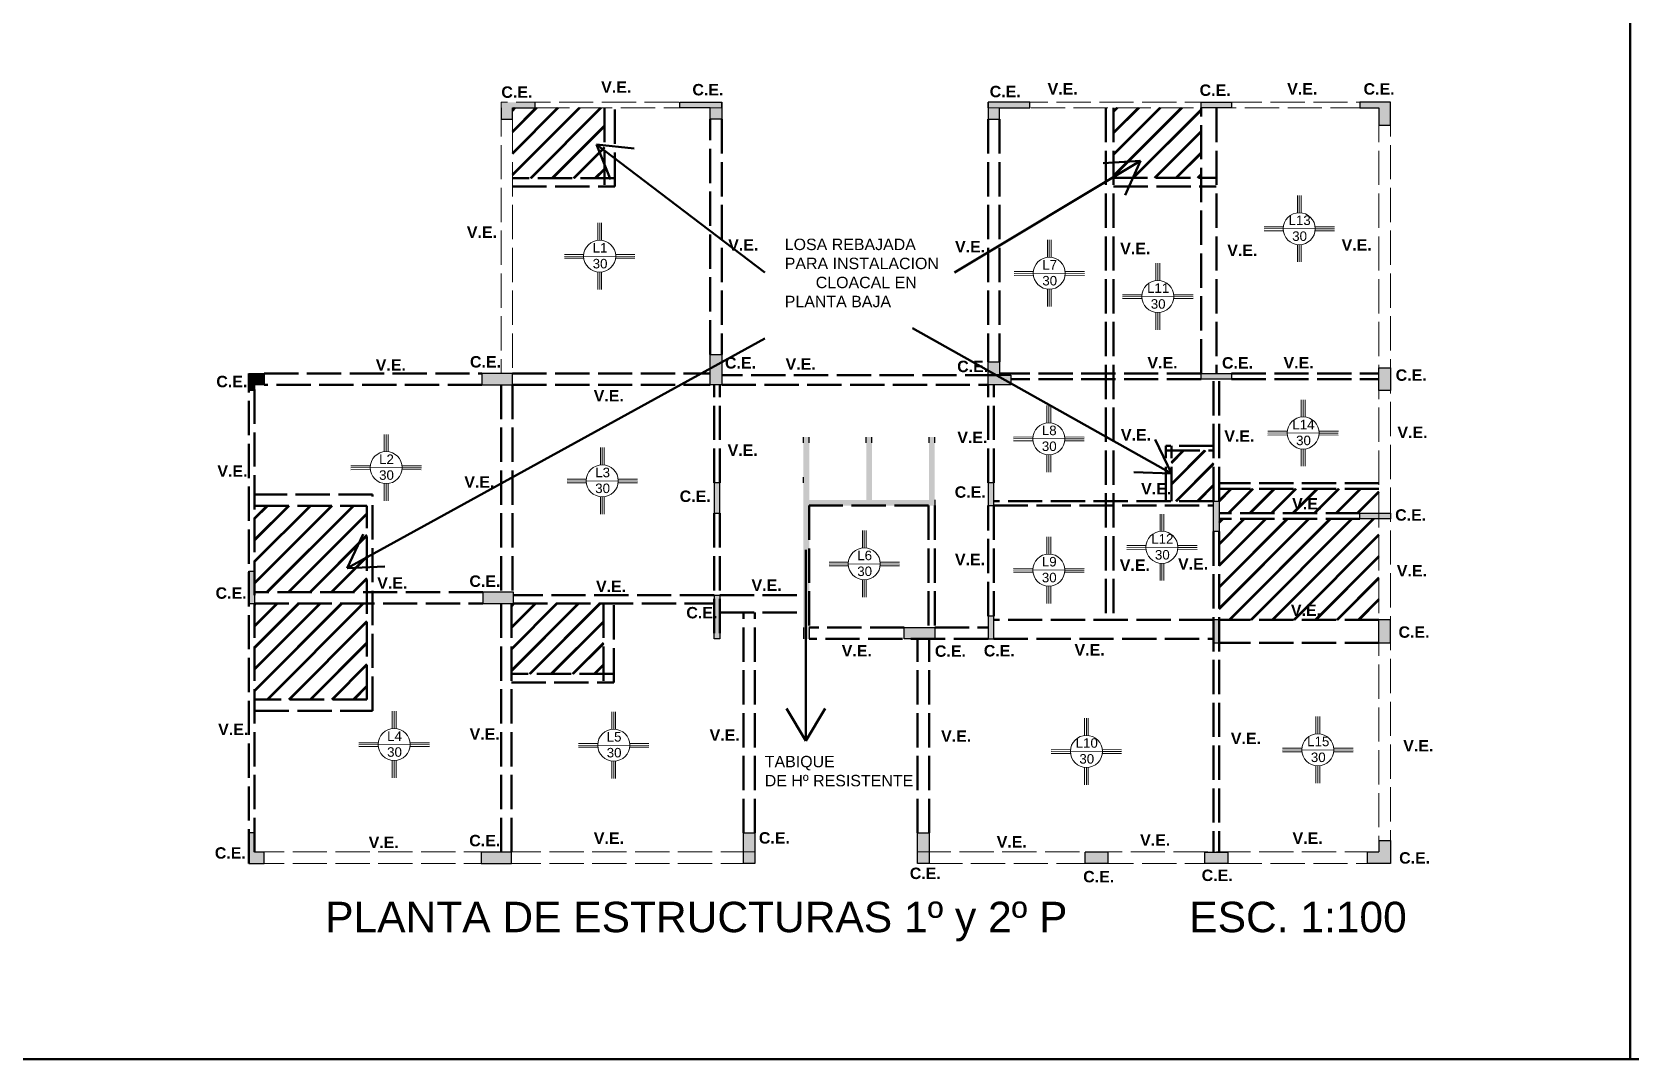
# Model space of a CAD drawing. Header units: metres. Extents: x 42 to 294, y -52 to 32.
# Drawn here: x 125.79 to 167.79, y -51.76 to -24.77 of the extents above; entities that cross this region are included whole.
import ezdxf

# ---------------------------------------------------------------- set-up
doc = ezdxf.new("R2010")
doc.units = ezdxf.units.M
doc.header["$LTSCALE"] = 0.15
for name, pattern in [('ACAD_ISO02W100', [15, 12, -3]), ('ACAD_ISO04W100', [30, 24, -3, 0, -3]), ('DASHED2', [9.525, 6.35, -3.175])]:
    doc.linetypes.add(name, pattern=pattern)
doc.layers.get('0').update_dxf_attribs({"lineweight": 20})
for name, color, linetype, lineweight in [('Auxiliar', 4, 'Continuous', 20), ('columnas', 7, 'Continuous', 20), ('RECUADRO', 82, 'Continuous', 50)]:
    doc.layers.add(name, color=color, linetype=linetype, lineweight=lineweight)
doc.layers.add('Hatch', color=8, linetype='Continuous')
doc.styles.add('ARIAL', font='arial.ttf')
doc.styles.get("Standard").update_dxf_attribs({"font": 'arial.ttf', "height": 0.15})
pattern_1 = [(45, (59.27795, 4.35772), (-0.2828427, 0.2828427), []), (45, (59.29795, 4.35772), (-0.2828427, 0.2828427), [])]

msp = doc.modelspace()

# ---------------------------------------------------------------- hatches: boundary and pattern name
at = {"lineweight": 50, "ltscale": 0.5}
h = msp.add_hatch(dxfattribs=at)
h.set_pattern_fill('JIS_LC_20A', color=256, scale=0.02, style=0)
h.set_pattern_definition([(45, (59.30295, 17.38272), (-0.2828427, 0.2828427), []), (45, (59.32295, 17.38272), (-0.2828427, 0.2828427), [])])
h.paths.add_polyline_path([(140.834, -26.768), (138.418, -26.768), (138.418, -28.612), (140.834, -28.612)])
h = msp.add_hatch(dxfattribs=at)
h.set_pattern_fill('JIS_LC_20A', color=256, scale=0.02, style=0)
h.set_pattern_definition(pattern_1)
h.paths.add_polyline_path([(156.518, -26.768), (154.219, -26.768), (154.219, -28.608), (156.518, -28.608)])
h = msp.add_hatch(dxfattribs=at)
h.set_pattern_fill('JIS_LC_20A', color=256, scale=0.02, style=0)
h.set_pattern_definition(pattern_1)
h.paths.add_polyline_path([(156.843, -35.771), (155.737, -35.771), (155.737, -37.096), (156.843, -37.096)])
h = msp.add_hatch(dxfattribs=at)
h.set_pattern_fill('JIS_LC_20A', color=256, scale=0.02, style=0)
h.set_pattern_definition(pattern_1)
h.paths.add_polyline_path([(156.993, -36.778), (156.993, -37.096), (156.993, -37.418), (160.693, -37.418), (161.193, -37.418), (161.193, -36.778)])
h.paths.add_polyline_path([(156.993, -40.218), (161.193, -40.218), (161.193, -37.568), (160.693, -37.568), (156.993, -37.568), (156.993, -37.896), (156.993, -37.896)])
h.paths.add_polyline_path([(158.835, -37.482), (159.777, -37.482), (159.777, -36.864), (158.835, -36.864)], flags=9)
h.paths.add_polyline_path([(158.802, -40.28), (159.744, -40.28), (159.744, -39.662), (158.802, -39.662)], flags=9)
h = msp.add_hatch(dxfattribs=at)
h.set_pattern_fill('JIS_LC_20A', color=256, scale=0.02, style=0)
h.set_pattern_definition(pattern_1)
h.paths.add_polyline_path([(134.594, -39.493), (134.594, -37.221), (131.643, -37.221), (131.643, -39.493)])
h.paths.add_polyline_path([(131.643, -39.793), (131.643, -42.307), (134.594, -42.307), (134.594, -39.793)])
h = msp.add_hatch(dxfattribs=at)
h.set_pattern_fill('JIS_LC_20A', color=256, scale=0.02, style=0)
h.set_pattern_definition(pattern_1)
h.paths.add_polyline_path([(138.393, -39.793), (138.393, -41.637), (140.809, -41.637), (140.809, -39.793)])
at = {"layer": 'Hatch'}
for points in [[(139.018, -26.618), (138.118, -26.618), (138.118, -27.068), (138.418, -27.068), (138.418, -26.768), (139.018, -26.768)], [(131.893, -33.743), (131.493, -33.743), (131.493, -34.193), (131.643, -34.193), (131.643, -34.043), (131.693, -34.043), (131.893, -34.043)], [(149.518, -37.068), (149.518, -35.568), (149.518, -35.418), (149.368, -35.418), (149.368, -35.568), (149.368, -37.068), (147.868, -37.068), (147.868, -35.568), (147.868, -35.418), (147.718, -35.418), (147.718, -35.568), (147.718, -37.068), (146.218, -37.068), (146.218, -35.568), (146.218, -35.418), (146.068, -35.418), (146.068, -35.568), (146.068, -36.468), (146.068, -36.618), (146.068, -40.418), (146.068, -40.718), (146.218, -40.718), (146.218, -40.418), (146.218, -37.218), (149.518, -37.218)], [(156.843, -37.896), (156.993, -37.896), (156.993, -37.096), (156.843, -37.096)], [(131.643, -38.943), (131.493, -38.943), (131.493, -39.793), (131.643, -39.793)], [(161.493, -46.617), (161.493, -46.017), (161.193, -46.017), (161.193, -46.317), (160.893, -46.317), (160.893, -46.617)]]:
    msp.add_hatch(color=256, dxfattribs=at).paths.add_polyline_path(points)
at = {"layer": 'Hatch', "ltscale": 0.2}
for points in [[(143.618, -27.068), (143.918, -27.068), (143.918, -26.618), (142.818, -26.618), (142.818, -26.768), (143.618, -26.768)], [(151.218, -26.768), (152.018, -26.768), (152.018, -26.618), (150.918, -26.618), (150.918, -27.068), (151.218, -27.068)], [(157.318, -26.768), (157.318, -26.618), (156.518, -26.618), (156.518, -26.768)], [(161.193, -27.218), (161.493, -27.218), (161.493, -26.618), (160.693, -26.618), (160.693, -26.768), (161.193, -26.768)], [(143.918, -33.243), (143.618, -33.243), (143.618, -34.043), (143.918, -34.043)], [(150.918, -34.043), (151.518, -34.043), (151.518, -33.793), (151.218, -33.793), (151.218, -33.443), (150.918, -33.443)], [(161.493, -33.593), (161.193, -33.593), (161.193, -34.193), (161.493, -34.193)], [(138.418, -33.743), (137.618, -33.743), (137.618, -34.043), (138.418, -34.043)], [(157.318, -33.743), (156.518, -33.743), (156.518, -33.893), (157.318, -33.893)], [(143.868, -36.618), (143.718, -36.618), (143.718, -37.418), (143.868, -37.418)], [(151.068, -36.618), (150.918, -36.618), (150.918, -37.218), (151.068, -37.218)], [(161.493, -37.418), (160.693, -37.418), (160.693, -37.568), (161.493, -37.568)], [(138.443, -39.493), (137.643, -39.493), (137.643, -39.793), (138.443, -39.793)], [(143.868, -39.918), (143.868, -39.568), (143.718, -39.568), (143.718, -39.918), (143.718, -40.718), (143.868, -40.718)], [(151.068, -40.118), (150.918, -40.118), (150.918, -40.718), (151.068, -40.718)], [(156.993, -40.218), (156.843, -40.218), (156.843, -40.818), (156.993, -40.818)], [(161.493, -40.218), (161.193, -40.218), (161.193, -40.818), (161.493, -40.818)], [(149.518, -40.718), (149.518, -40.418), (148.718, -40.418), (148.718, -40.718)], [(131.493, -46.618), (131.893, -46.618), (131.893, -46.318), (131.643, -46.318), (131.643, -45.818), (131.493, -45.818)], [(138.393, -46.318), (137.593, -46.318), (137.593, -46.618), (138.393, -46.618)], [(154.068, -46.318), (153.843, -46.318), (153.468, -46.318), (153.468, -46.618), (154.068, -46.618)], [(157.218, -46.618), (157.218, -46.318), (156.618, -46.318), (156.618, -46.618)]]:
    msp.add_hatch(color=256, dxfattribs=at).paths.add_polyline_path(points)
at = {"layer": 'Hatch', "linetype": 'ACAD_ISO04W100'}
h = msp.add_hatch(color=256, dxfattribs=at)
h.paths.add_polyline_path([(144.793, -45.818), (144.493, -45.818), (144.493, -46.618), (144.793, -46.618)])
h.paths.add_polyline_path([(149.368, -45.818), (149.068, -45.818), (149.068, -46.618), (149.368, -46.618)])

# ---------------------------------------------------------------- linework, layer by layer
at = {"lineweight": 50, "ltscale": 0.5}
for p, q in [((145.056, -31.09), (140.632, -27.727)), ((140.632, -27.727), (141.615, -27.832)), ((140.632, -27.727), (140.996, -28.647)), ((154.928, -28.162), (150.039, -31.09)), ((154.928, -28.162), (153.941, -28.221)), ((154.928, -28.162), (154.521, -29.063)), ((148.935, -32.556), (155.737, -36.373)), ((145.053, -32.827), (134.073, -38.861)), ((155.737, -36.373), (155.311, -35.481)), ((155.737, -36.373), (154.749, -36.336)), ((134.073, -38.861), (134.492, -37.965)), ((146.129, -38.377), (146.129, -43.394)), ((134.073, -38.861), (135.061, -38.816)), ((146.129, -43.394), (145.617, -42.548)), ((146.129, -43.394), (146.641, -42.548))]:
    msp.add_line(p, q, dxfattribs=at)
at = {"layer": 'Auxiliar', "linetype": 'ACAD_ISO02W100', "ltscale": 0.5}
for p, q in [((138.118, -26.618), (138.118, -33.743)), ((143.918, -26.618), (138.118, -26.618)), ((139.018, -26.768), (143.918, -26.768)), ((161.493, -26.618), (150.918, -26.618)), ((150.918, -26.768), (160.693, -26.768)), ((161.193, -26.768), (161.193, -46.317)), ((161.493, -26.618), (161.493, -46.617)), ((138.418, -27.068), (138.418, -33.743)), ((144.793, -46.618), (131.493, -46.618)), ((144.793, -46.317), (131.643, -46.317)), ((161.193, -46.317), (149.068, -46.317)), ((161.493, -46.617), (149.068, -46.617))]:
    msp.add_line(p, q, dxfattribs=at)
at = {"layer": 'Auxiliar', "linetype": 'ACAD_ISO02W100', "lineweight": 50, "ltscale": 0.5}
for p, q in [((140.834, -26.768), (140.834, -28.837)), ((141.109, -28.837), (141.109, -26.768)), ((154.018, -26.768), (154.018, -40.218)), ((154.219, -26.768), (154.219, -40.218)), ((156.518, -33.743), (156.518, -26.768)), ((156.918, -26.768), (156.918, -33.743)), ((143.618, -33.243), (143.618, -27.068)), ((143.918, -27.068), (143.918, -33.243)), ((150.918, -27.068), (150.918, -33.443)), ((151.218, -27.068), (151.218, -33.443)), ((141.109, -28.612), (138.418, -28.612)), ((138.418, -28.837), (141.109, -28.837)), ((154.211, -28.608), (156.903, -28.608)), ((154.219, -28.837), (156.911, -28.837)), ((131.493, -46.618), (131.493, -33.743)), ((131.893, -33.743), (137.618, -33.743)), ((138.418, -33.743), (143.618, -33.743)), ((151.218, -33.793), (143.918, -33.793)), ((156.518, -33.743), (151.218, -33.743)), ((156.518, -33.893), (151.518, -33.893)), ((156.843, -37.096), (156.843, -33.893)), ((156.993, -37.096), (156.993, -33.893)), ((157.318, -33.743), (161.193, -33.743)), ((157.318, -33.893), (161.193, -33.893)), ((131.643, -46.317), (131.643, -34.043)), ((137.618, -34.043), (131.893, -34.043)), ((138.118, -34.043), (138.118, -39.493)), ((138.418, -34.043), (143.618, -34.043)), ((138.418, -34.043), (138.418, -39.493)), ((143.718, -36.618), (143.718, -34.043)), ((143.868, -36.618), (143.868, -34.043)), ((143.918, -34.043), (150.918, -34.043)), ((150.918, -36.618), (150.918, -34.043)), ((151.068, -36.618), (151.068, -34.043)), ((156.843, -35.649), (155.587, -35.649)), ((155.587, -37.096), (155.587, -35.649)), ((155.737, -37.096), (155.737, -35.649)), ((155.587, -35.771), (156.843, -35.771)), ((134.744, -36.921), (131.643, -36.921)), ((134.744, -42.607), (134.744, -36.921)), ((161.193, -36.628), (156.993, -36.628)), ((161.193, -36.778), (156.993, -36.778)), ((131.643, -37.221), (134.594, -37.221)), ((134.594, -42.307), (134.594, -37.221)), ((149.356, -37.218), (146.218, -37.218)), ((146.218, -37.218), (146.218, -40.418)), ((149.356, -37.218), (149.356, -40.418)), ((149.518, -37.218), (149.518, -40.418)), ((150.918, -40.118), (150.918, -37.218)), ((156.843, -37.096), (151.068, -37.096)), ((151.068, -37.218), (151.068, -40.118)), ((151.068, -37.218), (156.843, -37.218)), ((143.718, -37.418), (143.718, -40.718)), ((143.868, -37.418), (143.868, -40.718)), ((160.693, -37.418), (156.993, -37.418)), ((160.693, -37.568), (156.993, -37.568)), ((156.843, -37.896), (156.843, -46.318)), ((156.993, -37.896), (156.993, -46.318)), ((137.643, -39.493), (131.643, -39.493)), ((131.643, -39.793), (137.643, -39.793)), ((138.118, -39.793), (138.118, -46.318)), ((138.393, -46.318), (138.393, -39.793)), ((143.718, -39.568), (138.443, -39.568)), ((138.443, -39.793), (143.718, -39.793)), ((140.809, -39.793), (140.809, -41.862)), ((141.084, -41.862), (141.084, -39.793)), ((143.868, -39.568), (146.071, -39.568)), ((143.868, -40.023), (146.068, -40.023)), ((144.493, -45.818), (144.493, -40.023)), ((144.793, -45.818), (144.793, -40.023)), ((156.843, -40.218), (151.068, -40.218)), ((161.193, -40.218), (156.993, -40.218)), ((148.718, -40.418), (146.218, -40.418)), ((150.918, -40.718), (146.218, -40.718)), ((149.068, -45.818), (149.068, -40.718)), ((149.368, -45.818), (149.368, -40.718)), ((149.518, -40.418), (150.918, -40.418)), ((151.068, -40.718), (156.843, -40.718)), ((161.193, -40.818), (156.993, -40.818)), ((141.084, -41.637), (138.393, -41.637)), ((138.393, -41.862), (141.084, -41.862)), ((134.594, -42.307), (131.643, -42.307)), ((131.643, -42.607), (134.744, -42.607))]:
    msp.add_line(p, q, dxfattribs=at)
at = {"layer": 'columnas', "color": 0}
for p, q in [((159.047, -29.067), (159.047, -29.524)), ((159.097, -29.067), (159.097, -29.521)), ((159.147, -29.067), (159.147, -29.524)), ((140.661, -29.789), (140.661, -30.245)), ((140.711, -29.789), (140.711, -30.242)), ((140.761, -29.789), (140.761, -30.245)), ((152.478, -30.238), (152.478, -30.694)), ((152.528, -30.238), (152.528, -30.691)), ((152.578, -30.238), (152.578, -30.694)), ((158.679, -29.894), (158.171, -29.897)), ((159.518, -29.938), (158.171, -29.947)), ((158.679, -29.994), (158.172, -29.997)), ((159.515, -29.894), (160.023, -29.897)), ((159.515, -29.994), (160.022, -29.997)), ((159.518, -29.944), (160.023, -29.947)), ((140.293, -30.616), (139.786, -30.619)), ((141.13, -30.616), (141.637, -30.619)), ((159.047, -30.36), (159.047, -30.816)), ((159.097, -30.363), (159.097, -30.816)), ((159.147, -30.36), (159.147, -30.816)), ((141.132, -30.66), (139.786, -30.669)), ((140.294, -30.716), (139.786, -30.719)), ((141.129, -30.716), (141.637, -30.719)), ((141.132, -30.666), (141.637, -30.669)), ((152.11, -31.064), (151.602, -31.068)), ((152.947, -31.064), (153.454, -31.068)), ((155.33, -30.848), (155.33, -31.304)), ((155.38, -30.848), (155.38, -31.301)), ((155.43, -30.848), (155.43, -31.304)), ((140.661, -31.082), (140.661, -31.538)), ((140.711, -31.084), (140.711, -31.538)), ((140.761, -31.082), (140.761, -31.538)), ((152.949, -31.109), (151.603, -31.118)), ((152.111, -31.164), (151.603, -31.168)), ((152.946, -31.164), (153.454, -31.168)), ((152.949, -31.114), (153.454, -31.118)), ((152.478, -31.53), (152.478, -31.986)), ((152.528, -31.533), (152.528, -31.986)), ((152.578, -31.53), (152.578, -31.986)), ((154.962, -31.675), (154.454, -31.678)), ((155.801, -31.719), (154.454, -31.728)), ((154.962, -31.775), (154.455, -31.778)), ((155.798, -31.675), (156.306, -31.678)), ((155.798, -31.775), (156.305, -31.778)), ((155.801, -31.725), (156.305, -31.728)), ((155.33, -32.14), (155.33, -32.596)), ((155.38, -32.143), (155.38, -32.596)), ((155.43, -32.14), (155.43, -32.596)), ((159.149, -34.435), (159.149, -34.891)), ((159.199, -34.435), (159.199, -34.888)), ((159.249, -34.435), (159.249, -34.891)), ((152.466, -34.587), (152.466, -35.043)), ((152.516, -34.587), (152.516, -35.04)), ((152.566, -34.587), (152.566, -35.043)), ((158.781, -35.261), (158.273, -35.265)), ((159.617, -35.261), (160.125, -35.265)), ((135.049, -35.345), (135.049, -35.801)), ((135.099, -35.345), (135.099, -35.798)), ((135.149, -35.345), (135.149, -35.801)), ((140.729, -35.692), (140.729, -36.149)), ((140.779, -35.692), (140.779, -36.146)), ((140.829, -35.692), (140.829, -36.149)), ((152.098, -35.414), (151.59, -35.417)), ((152.937, -35.458), (151.591, -35.467)), ((152.099, -35.514), (151.591, -35.517)), ((152.934, -35.514), (153.442, -35.517)), ((152.935, -35.414), (153.442, -35.417)), ((152.937, -35.464), (153.442, -35.467)), ((159.62, -35.306), (158.273, -35.315)), ((158.781, -35.361), (158.274, -35.365)), ((159.617, -35.361), (160.124, -35.365)), ((159.62, -35.311), (160.124, -35.315)), ((152.466, -35.879), (152.466, -36.335)), ((152.516, -35.882), (152.516, -36.335)), ((152.566, -35.879), (152.566, -36.335)), ((159.149, -35.727), (159.149, -36.183)), ((159.199, -35.73), (159.199, -36.183)), ((159.249, -35.727), (159.249, -36.183)), ((134.681, -36.171), (134.173, -36.175)), ((135.52, -36.216), (134.174, -36.225)), ((134.681, -36.271), (134.174, -36.275)), ((135.517, -36.171), (136.025, -36.175)), ((135.517, -36.271), (136.024, -36.275)), ((135.52, -36.221), (136.025, -36.225)), ((140.361, -36.519), (139.853, -36.522)), ((141.197, -36.519), (141.705, -36.522)), ((135.049, -36.637), (135.049, -37.093)), ((135.099, -36.64), (135.099, -37.093)), ((135.149, -36.637), (135.149, -37.093)), ((141.2, -36.563), (139.854, -36.572)), ((140.361, -36.619), (139.854, -36.622)), ((141.197, -36.619), (141.704, -36.622)), ((141.2, -36.569), (141.705, -36.572)), ((140.729, -36.985), (140.729, -37.441)), ((140.779, -36.988), (140.779, -37.441)), ((140.829, -36.985), (140.829, -37.441)), ((155.438, -37.439), (155.438, -37.895)), ((155.488, -37.439), (155.488, -37.892)), ((155.538, -37.439), (155.538, -37.895)), ((147.616, -37.872), (147.616, -38.329)), ((147.666, -37.872), (147.666, -38.326)), ((147.716, -37.872), (147.716, -38.329)), ((152.466, -38.037), (152.466, -38.493)), ((152.516, -38.037), (152.516, -38.49)), ((152.566, -38.037), (152.566, -38.493)), ((155.07, -38.265), (154.563, -38.269)), ((155.91, -38.31), (154.563, -38.319)), ((155.071, -38.365), (154.563, -38.369)), ((155.906, -38.365), (156.414, -38.369)), ((155.907, -38.265), (156.414, -38.269)), ((155.91, -38.315), (156.414, -38.319)), ((147.247, -38.699), (146.74, -38.702)), ((148.087, -38.743), (146.74, -38.752)), ((147.248, -38.799), (146.74, -38.802)), ((148.083, -38.799), (148.591, -38.802)), ((148.084, -38.699), (148.592, -38.702)), ((148.087, -38.749), (148.591, -38.752)), ((152.098, -38.863), (151.59, -38.867)), ((152.937, -38.908), (151.591, -38.917)), ((152.099, -38.963), (151.591, -38.967)), ((152.934, -38.963), (153.442, -38.967)), ((152.935, -38.863), (153.442, -38.867)), ((152.937, -38.913), (153.442, -38.917)), ((155.438, -38.731), (155.438, -39.187)), ((155.488, -38.734), (155.488, -39.187)), ((155.538, -38.731), (155.538, -39.187)), ((147.616, -39.165), (147.616, -39.621)), ((147.666, -39.168), (147.666, -39.621)), ((147.716, -39.165), (147.716, -39.621)), ((152.466, -39.329), (152.466, -39.785)), ((152.516, -39.332), (152.516, -39.785)), ((152.566, -39.329), (152.566, -39.785)), ((135.26, -42.62), (135.26, -43.076)), ((135.31, -42.62), (135.31, -43.073)), ((135.36, -42.62), (135.36, -43.076)), ((141.031, -42.637), (141.031, -43.093)), ((141.081, -42.637), (141.081, -43.09)), ((141.131, -42.637), (141.131, -43.093)), ((153.453, -42.801), (153.453, -43.257)), ((153.503, -42.801), (153.503, -43.254)), ((153.553, -42.801), (153.553, -43.257)), ((159.537, -42.76), (159.537, -43.216)), ((159.587, -42.76), (159.587, -43.213)), ((159.637, -42.76), (159.637, -43.216)), ((134.891, -43.446), (134.384, -43.45)), ((135.731, -43.491), (134.384, -43.5)), ((134.892, -43.546), (134.384, -43.55)), ((135.727, -43.546), (136.235, -43.55)), ((135.728, -43.446), (136.236, -43.45)), ((135.731, -43.496), (136.235, -43.5)), ((140.663, -43.464), (140.155, -43.467)), ((141.502, -43.508), (140.155, -43.517)), ((140.663, -43.564), (140.156, -43.567)), ((141.499, -43.464), (142.007, -43.467)), ((141.499, -43.564), (142.006, -43.567)), ((141.502, -43.514), (142.006, -43.517)), ((153.085, -43.627), (152.577, -43.631)), ((153.924, -43.672), (152.577, -43.681)), ((153.921, -43.627), (154.429, -43.631)), ((153.924, -43.677), (154.428, -43.681)), ((159.168, -43.586), (158.661, -43.59)), ((160.008, -43.631), (158.661, -43.64)), ((160.005, -43.586), (160.513, -43.59)), ((160.008, -43.636), (160.512, -43.64)), ((135.26, -43.912), (135.26, -44.368)), ((135.31, -43.915), (135.31, -44.368)), ((135.36, -43.912), (135.36, -44.368)), ((141.031, -43.929), (141.031, -44.385)), ((141.081, -43.932), (141.081, -44.385)), ((141.131, -43.929), (141.131, -44.385)), ((153.085, -43.727), (152.578, -43.731)), ((153.453, -44.093), (153.453, -44.549)), ((153.503, -44.096), (153.503, -44.549)), ((153.553, -44.093), (153.553, -44.549)), ((153.921, -43.727), (154.428, -43.731)), ((159.169, -43.686), (158.661, -43.69)), ((159.537, -44.052), (159.537, -44.508)), ((159.587, -44.055), (159.587, -44.508)), ((159.637, -44.052), (159.637, -44.508)), ((160.004, -43.686), (160.512, -43.69))]:
    msp.add_line(p, q, dxfattribs=at)
for centre in [(159.097, -29.942), (140.711, -30.663), (152.528, -31.112), (155.38, -31.722), (152.516, -35.461), (159.199, -35.309), (135.099, -36.219), (140.779, -36.567), (155.488, -38.313), (147.666, -38.747), (152.516, -38.911), (135.31, -43.494), (141.081, -43.511), (153.503, -43.675), (159.587, -43.634)]:
    msp.add_circle(centre, 0.421, dxfattribs=at)
at = {"layer": 'Hatch', "ltscale": 0.2}
for p, q in [((138.118, -26.768), (138.118, -27.068)), ((138.418, -27.068), (138.418, -26.768)), ((138.418, -26.768), (139.018, -26.768)), ((139.018, -26.768), (139.018, -26.618)), ((142.818, -26.768), (142.818, -26.618)), ((142.818, -26.618), (143.918, -26.618)), ((143.618, -26.768), (142.818, -26.768)), ((143.618, -27.068), (143.618, -26.768)), ((143.918, -26.768), (143.918, -26.618)), ((143.918, -26.618), (143.918, -27.068)), ((150.918, -26.768), (150.918, -26.618)), ((150.918, -26.618), (150.918, -27.068)), ((152.018, -26.618), (150.918, -26.618)), ((151.218, -27.068), (151.218, -26.768)), ((151.218, -26.768), (152.018, -26.768)), ((152.018, -26.768), (152.018, -26.618)), ((156.518, -26.768), (156.518, -26.618)), ((156.518, -26.618), (157.318, -26.618)), ((157.318, -26.768), (156.518, -26.768)), ((157.318, -26.618), (157.318, -26.768)), ((161.493, -26.618), (160.693, -26.618)), ((160.693, -26.618), (160.693, -26.768)), ((160.693, -26.768), (161.193, -26.768)), ((161.193, -26.768), (161.193, -27.218)), ((161.493, -27.218), (161.493, -26.618)), ((143.918, -27.068), (143.618, -27.068)), ((150.918, -27.068), (151.218, -27.068)), ((161.193, -27.218), (161.493, -27.218)), ((143.618, -33.243), (143.918, -33.243)), ((143.618, -34.043), (143.618, -33.243)), ((143.918, -33.243), (143.918, -34.043)), ((150.918, -34.043), (150.918, -33.443)), ((150.918, -33.443), (151.218, -33.443)), ((151.218, -33.443), (151.218, -33.793)), ((161.193, -33.593), (161.493, -33.593)), ((161.193, -34.193), (161.193, -33.593)), ((161.493, -33.593), (161.493, -34.193)), ((131.493, -33.743), (131.893, -33.743)), ((131.893, -33.743), (131.893, -34.043)), ((138.418, -33.743), (137.618, -33.743)), ((137.618, -33.743), (137.618, -34.043)), ((138.418, -34.043), (138.418, -33.743)), ((151.218, -33.793), (151.518, -33.793)), ((151.518, -33.793), (151.518, -34.043)), ((156.518, -33.893), (156.518, -33.743)), ((156.518, -33.743), (157.318, -33.743)), ((156.518, -33.743), (157.318, -33.743)), ((157.318, -33.893), (156.518, -33.893)), ((157.318, -33.743), (157.318, -33.893)), ((131.643, -34.193), (131.493, -34.193)), ((131.693, -34.043), (131.643, -34.043)), ((131.643, -34.043), (131.643, -34.193)), ((131.893, -34.043), (131.693, -34.043)), ((137.618, -34.043), (138.418, -34.043)), ((137.618, -34.043), (138.418, -34.043)), ((143.918, -34.043), (143.618, -34.043)), ((151.518, -34.043), (150.918, -34.043)), ((161.493, -34.193), (161.193, -34.193)), ((143.868, -36.618), (143.718, -36.618)), ((143.718, -36.618), (143.718, -37.418)), ((143.868, -37.418), (143.868, -36.618)), ((151.068, -36.618), (150.918, -36.618)), ((150.918, -36.618), (150.918, -37.218)), ((151.068, -37.218), (151.068, -36.618)), ((150.918, -37.218), (151.068, -37.218)), ((156.843, -37.896), (156.843, -37.096)), ((156.843, -37.096), (156.993, -37.096)), ((156.993, -37.096), (156.993, -37.896)), ((143.718, -37.418), (143.868, -37.418)), ((160.693, -37.568), (160.693, -37.418)), ((160.693, -37.418), (161.493, -37.418)), ((161.493, -37.568), (160.693, -37.568)), ((161.493, -37.418), (161.493, -37.568)), ((156.993, -37.896), (156.843, -37.896)), ((131.493, -38.943), (131.643, -38.943)), ((131.493, -39.793), (131.493, -38.943)), ((131.643, -38.943), (131.643, -39.793)), ((131.493, -39.793), (131.643, -39.793)), ((138.443, -39.493), (137.643, -39.493)), ((137.643, -39.493), (137.643, -39.793)), ((137.643, -39.793), (138.443, -39.793)), ((138.443, -39.793), (138.443, -39.493)), ((143.718, -39.568), (143.868, -39.568)), ((143.718, -39.568), (143.718, -39.918)), ((143.868, -39.568), (143.868, -39.918)), ((143.718, -40.718), (143.718, -39.918)), ((143.868, -39.918), (143.868, -40.718)), ((151.068, -40.118), (150.918, -40.118)), ((150.918, -40.118), (150.918, -40.718)), ((151.068, -40.718), (151.068, -40.118)), ((151.068, -40.718), (151.068, -40.118)), ((156.993, -40.218), (156.843, -40.218)), ((156.843, -40.218), (156.843, -40.818)), ((156.993, -40.818), (156.993, -40.218)), ((161.493, -40.218), (161.193, -40.218)), ((161.193, -40.818), (161.193, -40.218)), ((161.493, -40.818), (161.493, -40.218)), ((143.868, -40.718), (143.718, -40.718)), ((148.718, -40.718), (148.718, -40.418)), ((148.718, -40.418), (149.518, -40.418)), ((149.518, -40.718), (148.718, -40.718)), ((149.518, -40.418), (149.518, -40.718)), ((150.918, -40.718), (151.068, -40.718)), ((156.843, -40.818), (156.993, -40.818)), ((161.193, -40.818), (161.493, -40.818)), ((131.643, -45.818), (131.493, -45.818)), ((131.493, -45.818), (131.493, -46.618)), ((131.643, -46.318), (131.643, -45.818)), ((161.193, -46.017), (161.493, -46.017)), ((161.493, -46.017), (161.493, -46.617)), ((131.493, -46.618), (131.893, -46.618)), ((131.893, -46.318), (131.643, -46.318)), ((131.893, -46.618), (131.893, -46.318)), ((138.393, -46.318), (137.593, -46.318)), ((137.593, -46.318), (137.593, -46.618)), ((137.593, -46.618), (138.393, -46.618)), ((138.393, -46.618), (138.393, -46.318)), ((153.468, -46.618), (153.468, -46.318)), ((154.068, -46.318), (153.468, -46.318)), ((154.068, -46.618), (153.468, -46.618)), ((154.068, -46.318), (154.068, -46.618)), ((156.618, -46.618), (156.618, -46.318)), ((156.618, -46.318), (157.218, -46.318)), ((157.218, -46.618), (156.618, -46.618)), ((157.218, -46.318), (157.218, -46.618)), ((160.893, -46.617), (160.893, -46.317)), ((160.893, -46.317), (161.193, -46.317)), ((161.493, -46.617), (160.893, -46.617))]:
    msp.add_line(p, q, dxfattribs=at)
at = {"layer": 'Hatch'}
for p, q in [((138.118, -27.068), (138.418, -27.068)), ((131.493, -34.193), (131.493, -33.743)), ((146.068, -35.568), (146.068, -35.418)), ((146.218, -35.568), (146.218, -35.418)), ((147.718, -35.568), (147.718, -35.418)), ((147.868, -35.568), (147.868, -35.418)), ((149.368, -35.568), (149.368, -35.418)), ((149.518, -35.568), (149.518, -35.418)), ((146.068, -36.618), (146.068, -36.468)), ((149.518, -37.068), (149.518, -37.218)), ((146.068, -40.418), (146.068, -40.718)), ((146.218, -40.418), (146.218, -40.718)), ((144.493, -46.618), (144.493, -45.818)), ((144.493, -45.818), (144.793, -45.818)), ((144.793, -45.818), (144.793, -46.618)), ((149.068, -46.618), (149.068, -45.818)), ((149.068, -45.818), (149.368, -45.818)), ((149.368, -45.818), (149.368, -46.618)), ((161.193, -46.017), (161.193, -46.317)), ((144.793, -46.618), (144.493, -46.618)), ((149.368, -46.618), (149.068, -46.618))]:
    msp.add_line(p, q, dxfattribs=at)
at = {"layer": 'RECUADRO', "ltscale": 0.1}
for p, q in [((167.791, 31.505), (167.791, -51.757)), ((83.791, -51.757), (293.791, -51.757)), ((293.791, -51.757), (83.791, -51.757))]:
    msp.add_line(p, q, dxfattribs=at)

# ---------------------------------------------------------------- texts
at = {"linetype": 'DASHED2', "ltscale": 0.1, "char_height": 0.3, "width": 0.78922, "attachment_point": 1}
for s, insert in [('{\\fArial|b1|i0|c0|p34;C.E.}', (138.127, -26.203)), ('{\\fArial|b1|i0|c0|p34;V.E.}', (140.75, -26.071)), ('{\\fArial|b1|i0|c0|p34;C.E.}', (143.148, -26.139)), ('{\\fArial|b1|i0|c0|p34;C.E.}', (150.962, -26.188)), ('{\\fArial|b1|i0|c0|p34;V.E.}', (152.483, -26.118)), ('{\\fArial|b1|i0|c0|p34;C.E.}', (156.478, -26.152)), ('{\\fArial|b1|i0|c0|p34;V.E.}', (158.78, -26.118)), ('{\\fArial|b1|i0|c0|p34;C.E.}', (160.787, -26.12)), ('{\\fArial|b1|i0|c0|p34;V.E.}', (137.22, -29.883)), ('{\\fArial|b1|i0|c0|p34;V.E.}', (144.089, -30.217)), ('{\\fArial|b1|i0|c0|p34;V.E.}', (160.21, -30.217)), ('{\\fArial|b1|i0|c0|p34;V.E.}', (150.051, -30.264)), ('{\\fArial|b1|i0|c0|p34;V.E.}', (154.391, -30.312)), ('{\\fArial|b1|i0|c0|p34;V.E.}', (157.206, -30.359)), ('{\\fArial|b1|i0|c0|p34;V.E.}', (134.826, -33.371)), ('{\\fArial|b1|i0|c0|p34;C.E.}', (137.302, -33.289)), ('{\\fArial|b1|i0|c0|p34;C.E.}', (144.003, -33.316)), ('{\\fArial|b1|i0|c0|p34;V.E.}', (145.597, -33.346)), ('{\\fArial|b1|i0|c0|p34;C.E.}', (150.107, -33.41)), ('{\\fArial|b1|i0|c0|p34;V.E.}', (155.107, -33.314)), ('{\\fArial|b1|i0|c0|p34;C.E.}', (157.066, -33.317)), ('{\\fArial|b1|i0|c0|p34;V.E.}', (158.684, -33.314)), ('{\\fArial|b1|i0|c0|p34;C.E.}', (130.635, -33.807)), ('{\\fArial|b1|i0|c0|p34;C.E.}', (161.631, -33.638)), ('{\\fArial|b1|i0|c0|p34;V.E.}', (140.555, -34.18)), ('{\\fArial|b1|i0|c0|p34;V.E.}', (150.111, -35.274)), ('{\\fArial|b1|i0|c0|p34;V.E.}', (154.41, -35.208)), ('{\\fArial|b1|i0|c0|p34;V.E.}', (157.128, -35.241)), ('{\\fArial|b1|i0|c0|p34;V.E.}', (161.677, -35.142)), ('{\\fArial|b1|i0|c0|p34;V.E.}', (144.075, -35.611)), ('{\\fArial|b1|i0|c0|p34;V.E.}', (130.664, -36.16)), ('{\\fArial|b1|i0|c0|p34;V.E.}', (137.154, -36.446)), ('{\\fArial|b1|i0|c0|p34;C.E.}', (142.814, -36.821)), ('{\\fArial|b1|i0|c0|p34;C.E.}', (150.042, -36.71)), ('{\\fArial|b1|i0|c0|p34;V.E.}', (154.94, -36.623)), ('{\\fArial|b1|i0|c0|p34;V.E.}', (158.91, -37.018)), ('{\\fArial|b1|i0|c0|p34;C.E.}', (161.618, -37.313)), ('{\\fArial|b1|i0|c0|p34;V.E.}', (150.048, -38.483)), ('{\\fArial|b1|i0|c0|p34;V.E.}', (154.38, -38.631)), ('{\\fArial|b1|i0|c0|p34;V.E.}', (155.912, -38.598)), ('{\\fArial|b1|i0|c0|p34;C.E.}', (137.288, -39.052)), ('{\\fArial|b1|i0|c0|p34;V.E.}', (161.661, -38.779)), ('{\\fArial|b1|i0|c0|p34;C.E.}', (130.616, -39.364)), ('{\\fArial|b1|i0|c0|p34;V.E.}', (134.865, -39.099)), ('{\\fArial|b1|i0|c0|p34;V.E.}', (140.615, -39.188)), ('{\\fArial|b1|i0|c0|p34;V.E.}', (144.702, -39.158)), ('{\\fArial|b1|i0|c0|p34;C.E.}', (142.988, -39.88)), ('{\\fArial|b1|i0|c0|p34;V.E.}', (158.877, -39.816)), ('{\\fArial|b1|i0|c0|p34;C.E.}', (161.706, -40.389)), ('{\\fArial|b1|i0|c0|p34;V.E.}', (147.073, -40.879)), ('{\\fArial|b1|i0|c0|p34;C.E.}', (149.521, -40.89)), ('{\\fArial|b1|i0|c0|p34;C.E.}', (150.807, -40.879)), ('{\\fArial|b1|i0|c0|p34;V.E.}', (153.191, -40.857)), ('{\\fArial|b1|i0|c0|p34;V.E.}', (130.684, -42.945)), ('{\\fArial|b1|i0|c0|p34;V.E.}', (137.293, -43.068)), ('{\\fArial|b1|i0|c0|p34;V.E.}', (143.6, -43.097)), ('{\\fArial|b1|i0|c0|p34;V.E.}', (149.684, -43.122)), ('{\\fArial|b1|i0|c0|p34;V.E.}', (157.299, -43.184)), ('{\\fArial|b1|i0|c0|p34;V.E.}', (161.83, -43.375)), ('{\\fArial|b1|i0|c0|p34;C.E.}', (130.597, -46.193)), ('{\\fArial|b1|i0|c0|p34;V.E.}', (134.64, -45.914)), ('{\\fArial|b1|i0|c0|p34;C.E.}', (137.283, -45.868)), ('{\\fArial|b1|i0|c0|p34;V.E.}', (140.557, -45.805)), ('{\\fArial|b1|i0|c0|p34;C.E.}', (144.895, -45.797)), ('{\\fArial|b1|i0|c0|p34;V.E.}', (151.146, -45.901)), ('{\\fArial|b1|i0|c0|p34;V.E.}', (154.914, -45.853)), ('{\\fArial|b1|i0|c0|p34;V.E.}', (158.921, -45.805)), ('{\\fArial|b1|i0|c0|p34;C.E.}', (161.723, -46.323)), ('{\\fArial|b1|i0|c0|p34;C.E.}', (148.862, -46.728)), ('{\\fArial|b1|i0|c0|p34;C.E.}', (153.419, -46.815)), ('{\\fArial|b1|i0|c0|p34;C.E.}', (156.533, -46.78))]:
    msp.add_mtext(s, dxfattribs=dict(at, insert=insert))
at = {"linetype": 'ACAD_ISO02W100', "lineweight": 50, "ltscale": 0.5, "char_height": 0.3, "width": 4.31012, "attachment_point": 1}
for s, insert in [('{\\fArial|b0|i0|c0|p34;LOSA REBAJADA PARA INSTALACION          CLOACAL EN PLANTA BAJA}', (145.575, -30.204)), ('{\\fArial|b0|i0|c0|p34;TABIQUE\\PDE Hº RESISTENTE}', (145.05, -43.792))]:
    msp.add_mtext(s, dxfattribs=dict(at, insert=insert))
at = {"layer": 'columnas', "color": 0, "char_height": 0.25, "width": 0.34708, "attachment_point": 1, "style": 'ARIAL'}
for s, insert in [('\\pxqc;L13\\P30 ', (158.933, -29.596)), ('\\pxqc;L1\\P30 ', (140.548, -30.318)), ('\\pxqc;L7\\P30 ', (152.365, -30.766)), ('\\pxqc;L11\\P30 ', (155.216, -31.377)), ('\\pxqc;L8\\P30 ', (152.353, -35.116)), ('\\pxqc;L14\\P30 ', (159.035, -34.963)), ('\\pxqc;L2\\P30 ', (134.935, -35.873)), ('\\pxqc;L3\\P30 ', (140.615, -36.221)), ('\\pxqc;L12\\P30 ', (155.325, -37.967)), ('\\pxqc;L6\\P30 ', (147.502, -38.401)), ('\\pxqc;L9\\P30 ', (152.353, -38.565)), ('\\pxqc;L4\\P30 ', (135.146, -43.149)), ('\\pxqc;L5\\P30 ', (140.917, -43.166)), ('\\pxqc;L10\\P30 ', (153.339, -43.329)), ('\\pxqc;L15\\P30 ', (159.423, -43.288))]:
    msp.add_mtext(s, dxfattribs=dict(at, insert=insert))
at = {"layer": 'RECUADRO', "ltscale": 0.1, "insert": (133.497, -47.625), "char_height": 0.8, "width": 28.89359, "attachment_point": 1}
msp.add_mtext('PLANTA DE ESTRUCTURAS 1º y 2º P^I ESC. 1:100', dxfattribs=at)

doc.saveas('drawing.dxf')
